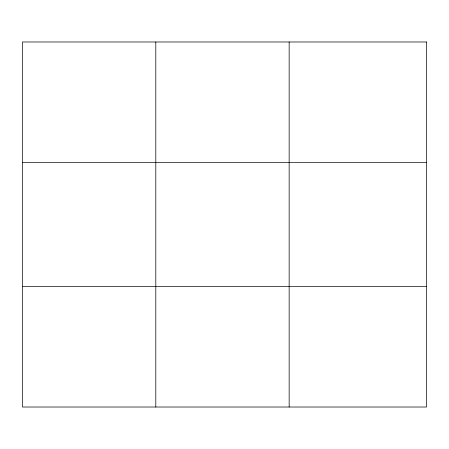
<?xml version="1.0" encoding="UTF-8"?>
<svg xmlns="http://www.w3.org/2000/svg" width="449" height="449" viewBox="0 0 449 449"><rect width="100%" height="100%" fill="white"/><g stroke="black" fill="none" stroke-linecap="round" stroke-linejoin="round"><path stroke-width="0.67" d="M155.803 407.019L155.803 41.981M289.156 407.019L289.156 41.981M22.45 162.443L426.55 162.443M22.45 286.557L426.55 286.557M426.55 41.981L426.55 407.019L22.45 407.019L22.45 41.981L426.55 41.981"/></g></svg>
